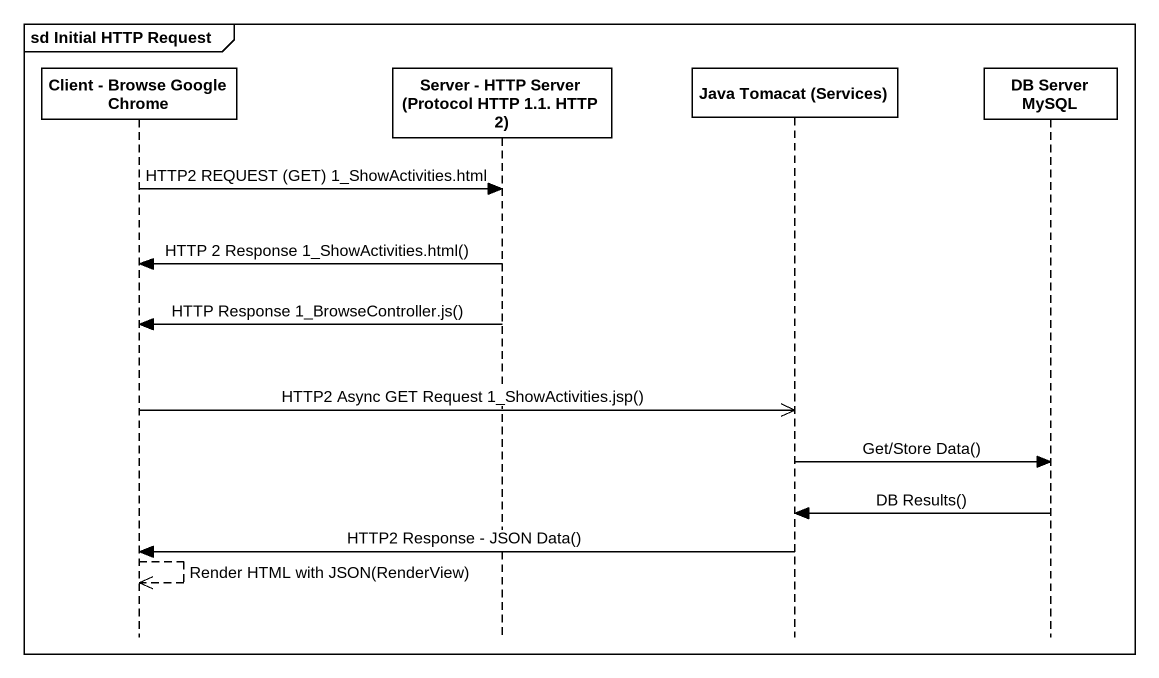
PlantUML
@startuml
mainframe sd Initial HTTP Request
hide footbox
participant "Client - Browse Google Chrome" as Client_Browse_Google_Chrome
participant "Server - HTTP Server (Protocol HTTP 1.1. HTTP 2)" as Server_HTTP_Server_Protocol
participant "Java Tomacat (Services)" as Java_Tomacat_Services
participant "DB Server MySQL" as DB_Server_MySQL

Client_Browse_Google_Chrome -> Server_HTTP_Server_Protocol : HTTP2 REQUEST (GET) 1_ShowActivities.html
Server_HTTP_Server_Protocol -> Client_Browse_Google_Chrome : HTTP 2 Response 1_ShowActivities.html()
Server_HTTP_Server_Protocol -> Client_Browse_Google_Chrome : HTTP Response 1_BrowseController.js()
Client_Browse_Google_Chrome ->> Java_Tomacat_Services : HTTP2 Async GET Request 1_ShowActivities.jsp()
Java_Tomacat_Services -> DB_Server_MySQL : Get/Store Data()
DB_Server_MySQL -> Java_Tomacat_Services : DB Results()
Java_Tomacat_Services -> Client_Browse_Google_Chrome : HTTP2 Response - JSON Data()
Client_Browse_Google_Chrome -->> Client_Browse_Google_Chrome : Render HTML with JSON(RenderView)
@enduml
